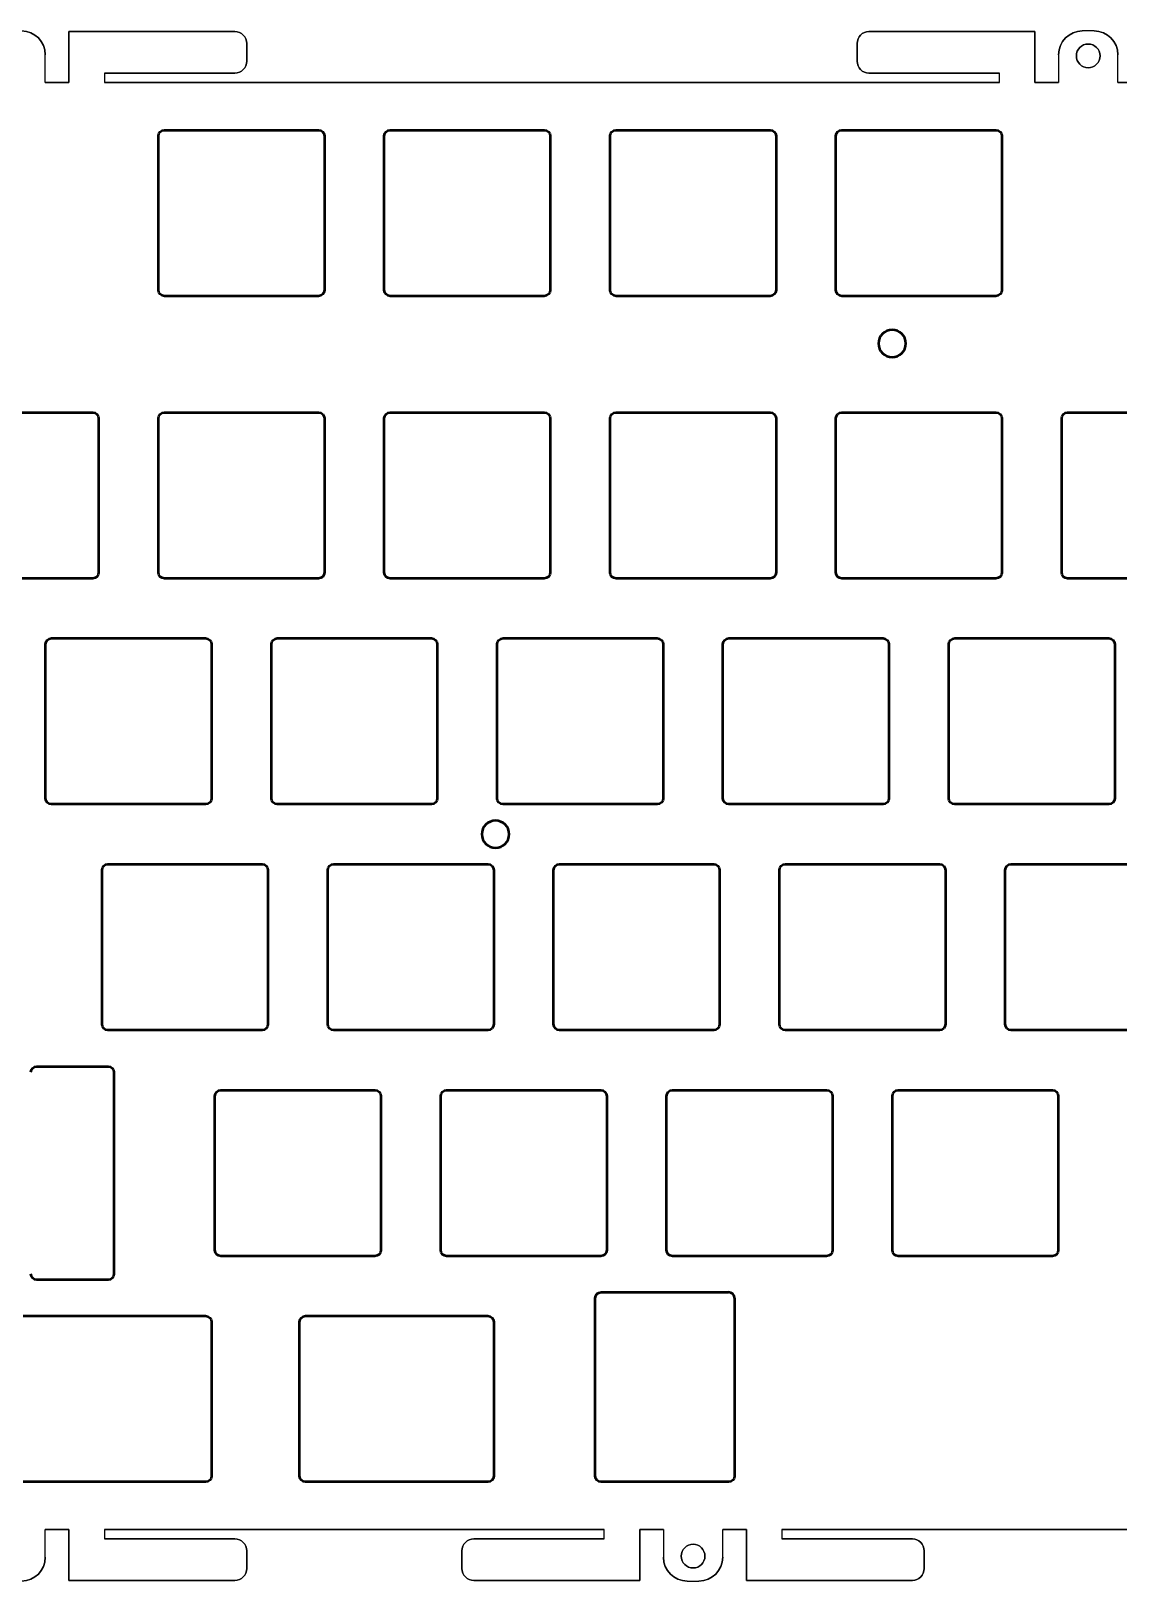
# Model space of a CAD drawing. Header units: centimetres. Extents: x -54 to 349, y -91 to 131.
# Drawn here: x 29.9 to 121.6, y -16.8 to 113.9 of the extents above; entities that cross this region are included whole.
import ezdxf

# ---------------------------------------------------------------- set-up
doc = ezdxf.new("R2010")
doc.units = ezdxf.units.CM
doc.header["$MEASUREMENT"] = 0
doc.layers.add('Visible', color=7, linetype='Continuous', lineweight=50)

msp = doc.modelspace()

# ---------------------------------------------------------------- linework, layer by layer
at = {"extrusion": (-1.2583e-16, -1.45717e-15, -1)}
for p, q in [((33.1, 109.551, -12.93), (33.1, 113.851, -12.93)), ((33.1, 113.851, -12.93), (47.1, 113.851, -12.93)), ((100.588, 113.851, -12.93), (114.588, 113.851, -12.93)), ((114.588, 113.851, -12.93), (114.588, 109.551, -12.93)), ((119.588, 113.901, -12.93), (118.588, 113.901, -12.93)), ((48.1, 112.851, -12.93), (48.1, 111.351, -12.93)), ((99.588, 111.351, -12.93), (99.588, 112.851, -12.93)), ((31.1, 109.551, -12.93), (31.1, 111.901, -12.93)), ((116.588, 111.901, -12.93), (116.588, 109.551, -12.93)), ((121.588, 109.551, -12.93), (121.588, 111.901, -12.93)), ((47.1, 110.351, -12.93), (36.1, 110.351, -12.93)), ((36.1, 110.351, -12.93), (36.1, 109.551, -12.93)), ((111.588, 110.351, -12.93), (100.588, 110.351, -12.93)), ((111.588, 109.551, -12.93), (111.588, 110.351, -12.93)), ((33.1, 109.551, -12.93), (31.1, 109.551, -12.93)), ((111.588, 109.551, -12.93), (36.1, 109.551, -12.93)), ((116.588, 109.551, -12.93), (114.588, 109.551, -12.93)), ((123.588, 109.551, -12.93), (121.588, 109.551, -12.93)), ((31.1, -12.462, -12.93), (33.1, -12.462, -12.93)), ((31.1, -14.812, -12.93), (31.1, -12.462, -12.93)), ((33.1, -16.762, -12.93), (33.1, -12.462, -12.93)), ((36.1, -12.462, -12.93), (78.25, -12.462, -12.93)), ((36.1, -12.462, -12.93), (36.1, -13.262, -12.93)), ((78.25, -13.262, -12.93), (78.25, -12.462, -12.93)), ((81.25, -12.462, -12.93), (83.25, -12.462, -12.93)), ((81.25, -12.462, -12.93), (81.25, -16.762, -12.93)), ((83.25, -12.462, -12.93), (83.25, -14.812, -12.93)), ((88.25, -12.462, -12.93), (90.25, -12.462, -12.93)), ((88.25, -14.812, -12.93), (88.25, -12.462, -12.93)), ((90.25, -16.762, -12.93), (90.25, -12.462, -12.93)), ((173.494, -12.462, -12.93), (93.25, -12.462, -12.93)), ((93.25, -12.462, -12.93), (93.25, -13.262, -12.93)), ((36.1, -13.262, -12.93), (47.1, -13.262, -12.93)), ((48.1, -14.262, -12.93), (48.1, -15.762, -12.93)), ((66.25, -15.762, -12.93), (66.25, -14.262, -12.93)), ((67.25, -13.262, -12.93), (78.25, -13.262, -12.93)), ((93.25, -13.262, -12.93), (104.25, -13.262, -12.93)), ((105.25, -14.262, -12.93), (105.25, -15.762, -12.93)), ((47.1, -16.762, -12.93), (33.1, -16.762, -12.93)), ((81.25, -16.762, -12.93), (67.25, -16.762, -12.93)), ((85.25, -16.812, -12.93), (86.25, -16.812, -12.93)), ((104.25, -16.762, -12.93), (90.25, -16.762, -12.93))]:
    msp.add_line(p, q, dxfattribs=at)
at = {"extrusion": (-1.17315e-16, 1, -1.45717e-15)}
for p, q in [((33.1, 113.851, -12.93), (47.1, 113.851, -12.93)), ((33.1, 113.851, -11.43), (33.1, 113.851, -12.93)), ((47.1, 113.851, -11.43), (33.1, 113.851, -11.43)), ((47.1, 113.851, -12.93), (47.1, 113.851, -11.43))]:
    msp.add_line(p, q, dxfattribs=at)
at = {"extrusion": (-1, -1.17315e-16, -1.56612e-14)}
for p, q in [((33.1, 109.551, -12.93), (33.1, 113.851, -12.93)), ((33.1, 113.851, -11.43), (33.1, 109.551, -11.43)), ((33.1, 113.851, -11.43), (33.1, 113.851, -12.93)), ((99.588, 111.351, -12.93), (99.588, 112.851, -12.93)), ((99.588, 112.851, -11.43), (99.588, 111.351, -11.43)), ((99.588, 112.851, -12.93), (99.588, 112.851, -11.43)), ((99.588, 111.351, -11.43), (99.588, 111.351, -12.93)), ((33.1, 109.551, -11.43), (33.1, 109.551, -12.93))]:
    msp.add_line(p, q, dxfattribs=at)
for p, q in [((47.1, 113.851, -11.43), (33.1, 113.851, -11.43)), ((33.1, 113.851, -11.43), (33.1, 109.551, -11.43)), ((47.1, 113.851, -12.93), (47.1, 113.851, -11.43)), ((100.588, 113.851, -11.43), (100.588, 113.851, -12.93)), ((114.588, 113.851, -11.43), (100.588, 113.851, -11.43)), ((114.588, 109.551, -11.43), (114.588, 113.851, -11.43)), ((118.588, 113.901, -11.43), (118.588, 113.901, -12.93)), ((119.588, 113.901, -11.43), (118.588, 113.901, -11.43)), ((119.588, 113.901, -12.93), (119.588, 113.901, -11.43)), ((48.1, 112.851, -11.43), (48.1, 112.851, -12.93)), ((48.1, 111.351, -11.43), (48.1, 112.851, -11.43)), ((99.588, 112.851, -12.93), (99.588, 112.851, -11.43)), ((99.588, 112.851, -11.43), (99.588, 111.351, -11.43)), ((31.1, 111.901, -11.43), (31.1, 111.901, -12.93)), ((31.1, 109.551, -11.43), (31.1, 111.901, -11.43)), ((48.1, 111.351, -12.93), (48.1, 111.351, -11.43)), ((99.588, 111.351, -11.43), (99.588, 111.351, -12.93)), ((116.588, 111.901, -12.93), (116.588, 111.901, -11.43)), ((116.588, 111.901, -11.43), (116.588, 109.551, -11.43)), ((121.588, 111.901, -11.43), (121.588, 111.901, -12.93)), ((121.588, 109.551, -11.43), (121.588, 111.901, -11.43)), ((36.1, 110.351, -11.43), (36.1, 109.551, -11.43)), ((36.1, 110.351, -11.43), (47.1, 110.351, -11.43)), ((47.1, 110.351, -11.43), (47.1, 110.351, -12.93)), ((100.588, 110.351, -12.93), (100.588, 110.351, -11.43)), ((100.588, 110.351, -11.43), (111.588, 110.351, -11.43)), ((111.588, 109.551, -11.43), (111.588, 110.351, -11.43)), ((31.1, 109.551, -11.43), (33.1, 109.551, -11.43)), ((36.1, 109.551, -11.43), (111.588, 109.551, -11.43)), ((114.588, 109.551, -11.43), (116.588, 109.551, -11.43)), ((121.588, 109.551, -11.43), (123.588, 109.551, -11.43)), ((31.1, -14.812, -11.43), (31.1, -12.462, -11.43)), ((33.1, -12.462, -11.43), (31.1, -12.462, -11.43)), ((33.1, -12.462, -11.43), (33.1, -16.762, -11.43)), ((36.1, -12.462, -11.43), (36.1, -13.262, -11.43)), ((78.25, -12.462, -11.43), (36.1, -12.462, -11.43)), ((78.25, -13.262, -11.43), (78.25, -12.462, -11.43)), ((81.25, -16.762, -11.43), (81.25, -12.462, -11.43)), ((83.25, -12.462, -11.43), (81.25, -12.462, -11.43)), ((83.25, -12.462, -11.43), (83.25, -14.812, -11.43)), ((88.25, -14.812, -11.43), (88.25, -12.462, -11.43)), ((90.25, -12.462, -11.43), (88.25, -12.462, -11.43)), ((90.25, -12.462, -11.43), (90.25, -16.762, -11.43)), ((93.25, -12.462, -11.43), (93.25, -13.262, -11.43)), ((93.25, -12.462, -11.43), (173.494, -12.462, -11.43)), ((47.1, -13.262, -11.43), (36.1, -13.262, -11.43)), ((47.1, -13.262, -12.93), (47.1, -13.262, -11.43)), ((48.1, -14.262, -11.43), (48.1, -14.262, -12.93)), ((48.1, -15.762, -11.43), (48.1, -14.262, -11.43)), ((66.25, -14.262, -12.93), (66.25, -14.262, -11.43)), ((66.25, -14.262, -11.43), (66.25, -15.762, -11.43)), ((67.25, -13.262, -11.43), (67.25, -13.262, -12.93)), ((78.25, -13.262, -11.43), (67.25, -13.262, -11.43)), ((104.25, -13.262, -11.43), (93.25, -13.262, -11.43)), ((104.25, -13.262, -12.93), (104.25, -13.262, -11.43)), ((105.25, -14.262, -11.43), (105.25, -14.262, -12.93)), ((105.25, -15.762, -11.43), (105.25, -14.262, -11.43)), ((31.1, -14.812, -12.93), (31.1, -14.812, -11.43)), ((83.25, -14.812, -11.43), (83.25, -14.812, -12.93)), ((88.25, -14.812, -12.93), (88.25, -14.812, -11.43)), ((33.1, -16.762, -11.43), (47.1, -16.762, -11.43)), ((47.1, -16.762, -11.43), (47.1, -16.762, -12.93)), ((48.1, -15.762, -12.93), (48.1, -15.762, -11.43)), ((66.25, -15.762, -11.43), (66.25, -15.762, -12.93)), ((67.25, -16.762, -12.93), (67.25, -16.762, -11.43)), ((67.25, -16.762, -11.43), (81.25, -16.762, -11.43)), ((85.25, -16.812, -12.93), (85.25, -16.812, -11.43)), ((85.25, -16.812, -11.43), (86.25, -16.812, -11.43)), ((86.25, -16.812, -11.43), (86.25, -16.812, -12.93)), ((90.25, -16.762, -11.43), (104.25, -16.762, -11.43)), ((104.25, -16.762, -11.43), (104.25, -16.762, -12.93)), ((105.25, -15.762, -12.93), (105.25, -15.762, -11.43))]:
    msp.add_line(p, q)
at = {"extrusion": (2.04752e-15, 1, -1.45717e-15)}
for p, q in [((100.588, 113.851, -12.93), (114.588, 113.851, -12.93)), ((100.588, 113.851, -11.43), (100.588, 113.851, -12.93)), ((114.588, 113.851, -11.43), (100.588, 113.851, -11.43)), ((114.588, 113.851, -11.43), (114.588, 113.851, -12.93))]:
    msp.add_line(p, q, dxfattribs=at)
at = {"extrusion": (1, 1.17315e-16, 1.56612e-14)}
for p, q in [((114.588, 113.851, -12.93), (114.588, 109.551, -12.93)), ((114.588, 113.851, -11.43), (114.588, 113.851, -12.93)), ((114.588, 109.551, -11.43), (114.588, 113.851, -11.43)), ((48.1, 112.851, -12.93), (48.1, 111.351, -12.93)), ((48.1, 112.851, -11.43), (48.1, 112.851, -12.93)), ((48.1, 111.351, -11.43), (48.1, 112.851, -11.43)), ((48.1, 111.351, -12.93), (48.1, 111.351, -11.43)), ((114.588, 109.551, -12.93), (114.588, 109.551, -11.43))]:
    msp.add_line(p, q, dxfattribs=at)
at = {"extrusion": (5.1497e-18, 1, -3.56659e-15)}
for p, q in [((118.588, 113.901, -11.43), (118.588, 113.901, -12.93)), ((119.588, 113.901, -11.43), (118.588, 113.901, -11.43)), ((119.588, 113.901, -12.93), (118.588, 113.901, -12.93)), ((119.588, 113.901, -12.93), (119.588, 113.901, -11.43))]:
    msp.add_line(p, q, dxfattribs=at)
at = {"extrusion": (1, -5.1497e-18, -1.2583e-16)}
for p, q in [((31.1, 109.551, -12.93), (31.1, 111.901, -12.93)), ((31.1, 111.901, -11.43), (31.1, 111.901, -12.93)), ((31.1, 109.551, -11.43), (31.1, 111.901, -11.43)), ((121.588, 109.551, -12.93), (121.588, 111.901, -12.93)), ((121.588, 111.901, -11.43), (121.588, 111.901, -12.93)), ((121.588, 109.551, -11.43), (121.588, 111.901, -11.43)), ((31.1, 109.551, -12.93), (31.1, 109.551, -11.43)), ((121.588, 109.551, -12.93), (121.588, 109.551, -11.43)), ((31.1, -12.462, -11.43), (31.1, -12.462, -12.93)), ((31.1, -14.812, -11.43), (31.1, -12.462, -11.43)), ((31.1, -14.812, -12.93), (31.1, -12.462, -12.93)), ((88.25, -12.462, -11.43), (88.25, -12.462, -12.93)), ((88.25, -14.812, -11.43), (88.25, -12.462, -11.43)), ((88.25, -14.812, -12.93), (88.25, -12.462, -12.93)), ((31.1, -14.812, -12.93), (31.1, -14.812, -11.43)), ((88.25, -14.812, -12.93), (88.25, -14.812, -11.43))]:
    msp.add_line(p, q, dxfattribs=at)
at = {"extrusion": (-1, 5.1497e-18, 1.2583e-16)}
for p, q in [((116.588, 111.901, -11.43), (116.588, 109.551, -11.43)), ((116.588, 111.901, -12.93), (116.588, 111.901, -11.43)), ((116.588, 111.901, -12.93), (116.588, 109.551, -12.93)), ((116.588, 109.551, -11.43), (116.588, 109.551, -12.93)), ((83.25, -12.462, -12.93), (83.25, -12.462, -11.43)), ((83.25, -12.462, -12.93), (83.25, -14.812, -12.93)), ((83.25, -12.462, -11.43), (83.25, -14.812, -11.43)), ((83.25, -14.812, -11.43), (83.25, -14.812, -12.93))]:
    msp.add_line(p, q, dxfattribs=at)
at = {"extrusion": (1, -2.04752e-15, 1.75053e-14)}
for p, q in [((36.1, 110.351, -12.93), (36.1, 109.551, -12.93)), ((36.1, 110.351, -11.43), (36.1, 110.351, -12.93)), ((36.1, 110.351, -11.43), (36.1, 109.551, -11.43)), ((36.1, 109.551, -12.93), (36.1, 109.551, -11.43))]:
    msp.add_line(p, q, dxfattribs=at)
at = {"extrusion": (1.17315e-16, -1, 1.45717e-15)}
for p, q in [((47.1, 110.351, -12.93), (36.1, 110.351, -12.93)), ((36.1, 110.351, -11.43), (47.1, 110.351, -11.43)), ((36.1, 110.351, -11.43), (36.1, 110.351, -12.93)), ((47.1, 110.351, -11.43), (47.1, 110.351, -12.93)), ((111.588, 110.351, -12.93), (100.588, 110.351, -12.93)), ((100.588, 110.351, -11.43), (111.588, 110.351, -11.43)), ((100.588, 110.351, -12.93), (100.588, 110.351, -11.43)), ((111.588, 110.351, -11.43), (111.588, 110.351, -12.93))]:
    msp.add_line(p, q, dxfattribs=at)
at = {"extrusion": (-1, 2.04752e-15, -1.75053e-14)}
for p, q in [((111.588, 109.551, -12.93), (111.588, 110.351, -12.93)), ((111.588, 109.551, -11.43), (111.588, 110.351, -11.43)), ((111.588, 110.351, -11.43), (111.588, 110.351, -12.93)), ((111.588, 109.551, -11.43), (111.588, 109.551, -12.93))]:
    msp.add_line(p, q, dxfattribs=at)
at = {"extrusion": (5.1497e-18, 1, -1.45717e-15)}
for p, q in [((31.1, 109.551, -12.93), (31.1, 109.551, -11.43)), ((31.1, 109.551, -11.43), (33.1, 109.551, -11.43)), ((33.1, 109.551, -12.93), (31.1, 109.551, -12.93)), ((33.1, 109.551, -11.43), (33.1, 109.551, -12.93)), ((111.588, 109.551, -12.93), (36.1, 109.551, -12.93)), ((36.1, 109.551, -12.93), (36.1, 109.551, -11.43)), ((36.1, 109.551, -11.43), (111.588, 109.551, -11.43)), ((111.588, 109.551, -11.43), (111.588, 109.551, -12.93)), ((114.588, 109.551, -12.93), (114.588, 109.551, -11.43)), ((114.588, 109.551, -11.43), (116.588, 109.551, -11.43)), ((116.588, 109.551, -12.93), (114.588, 109.551, -12.93)), ((116.588, 109.551, -11.43), (116.588, 109.551, -12.93)), ((123.588, 109.551, -12.93), (121.588, 109.551, -12.93)), ((121.588, 109.551, -12.93), (121.588, 109.551, -11.43)), ((121.588, 109.551, -11.43), (123.588, 109.551, -11.43))]:
    msp.add_line(p, q, dxfattribs=at)
at = {"extrusion": (-5.94134e-18, -1, 1.45717e-15)}
for p, q in [((31.1, -12.462, -11.43), (31.1, -12.462, -12.93)), ((31.1, -12.462, -12.93), (33.1, -12.462, -12.93)), ((33.1, -12.462, -11.43), (31.1, -12.462, -11.43)), ((33.1, -12.462, -12.93), (33.1, -12.462, -11.43)), ((36.1, -12.462, -11.43), (36.1, -12.462, -12.93)), ((36.1, -12.462, -12.93), (78.25, -12.462, -12.93)), ((78.25, -12.462, -11.43), (36.1, -12.462, -11.43)), ((78.25, -12.462, -12.93), (78.25, -12.462, -11.43)), ((83.25, -12.462, -11.43), (81.25, -12.462, -11.43)), ((81.25, -12.462, -11.43), (81.25, -12.462, -12.93)), ((81.25, -12.462, -12.93), (83.25, -12.462, -12.93)), ((83.25, -12.462, -12.93), (83.25, -12.462, -11.43)), ((88.25, -12.462, -12.93), (90.25, -12.462, -12.93)), ((90.25, -12.462, -11.43), (88.25, -12.462, -11.43)), ((88.25, -12.462, -11.43), (88.25, -12.462, -12.93)), ((90.25, -12.462, -12.93), (90.25, -12.462, -11.43))]:
    msp.add_line(p, q, dxfattribs=at)
at = {"extrusion": (-1, 5.14966e-18, 1.59129e-14)}
for p, q in [((33.1, -16.762, -12.93), (33.1, -12.462, -12.93)), ((33.1, -12.462, -11.43), (33.1, -16.762, -11.43)), ((33.1, -12.462, -12.93), (33.1, -12.462, -11.43)), ((90.25, -12.462, -12.93), (90.25, -12.462, -11.43)), ((90.25, -16.762, -12.93), (90.25, -12.462, -12.93)), ((90.25, -12.462, -11.43), (90.25, -16.762, -11.43)), ((66.25, -15.762, -12.93), (66.25, -14.262, -12.93)), ((66.25, -14.262, -11.43), (66.25, -15.762, -11.43)), ((66.25, -14.262, -12.93), (66.25, -14.262, -11.43)), ((33.1, -16.762, -11.43), (33.1, -16.762, -12.93)), ((66.25, -15.762, -11.43), (66.25, -15.762, -12.93)), ((90.25, -16.762, -11.43), (90.25, -16.762, -12.93))]:
    msp.add_line(p, q, dxfattribs=at)
at = {"extrusion": (1, -2.16998e-15, -1.7757e-14)}
for p, q in [((36.1, -12.462, -12.93), (36.1, -13.262, -12.93)), ((36.1, -12.462, -11.43), (36.1, -12.462, -12.93)), ((36.1, -12.462, -11.43), (36.1, -13.262, -11.43)), ((93.25, -12.462, -11.43), (93.25, -12.462, -12.93)), ((93.25, -12.462, -11.43), (93.25, -13.262, -11.43)), ((93.25, -12.462, -12.93), (93.25, -13.262, -12.93)), ((36.1, -13.262, -11.43), (36.1, -13.262, -12.93)), ((93.25, -13.262, -11.43), (93.25, -13.262, -12.93))]:
    msp.add_line(p, q, dxfattribs=at)
at = {"extrusion": (-1, 2.16998e-15, 1.7757e-14)}
for p, q in [((78.25, -13.262, -12.93), (78.25, -12.462, -12.93)), ((78.25, -13.262, -11.43), (78.25, -12.462, -11.43)), ((78.25, -12.462, -12.93), (78.25, -12.462, -11.43)), ((78.25, -13.262, -11.43), (78.25, -13.262, -12.93))]:
    msp.add_line(p, q, dxfattribs=at)
at = {"extrusion": (1, -5.14966e-18, -1.59129e-14)}
for p, q in [((81.25, -12.462, -12.93), (81.25, -16.762, -12.93)), ((81.25, -12.462, -11.43), (81.25, -12.462, -12.93)), ((81.25, -16.762, -11.43), (81.25, -12.462, -11.43)), ((48.1, -14.262, -12.93), (48.1, -15.762, -12.93)), ((48.1, -14.262, -11.43), (48.1, -14.262, -12.93)), ((48.1, -15.762, -11.43), (48.1, -14.262, -11.43)), ((105.25, -14.262, -12.93), (105.25, -15.762, -12.93)), ((105.25, -14.262, -11.43), (105.25, -14.262, -12.93)), ((105.25, -15.762, -11.43), (105.25, -14.262, -11.43)), ((48.1, -15.762, -12.93), (48.1, -15.762, -11.43)), ((81.25, -16.762, -11.43), (81.25, -16.762, -12.93)), ((105.25, -15.762, -12.93), (105.25, -15.762, -11.43))]:
    msp.add_line(p, q, dxfattribs=at)
at = {"extrusion": (-5.1497e-18, -1, 1.45717e-15)}
for p, q in [((93.25, -12.462, -11.43), (173.494, -12.462, -11.43)), ((93.25, -12.462, -11.43), (93.25, -12.462, -12.93)), ((173.494, -12.462, -12.93), (93.25, -12.462, -12.93))]:
    msp.add_line(p, q, dxfattribs=at)
at = {"extrusion": (5.14966e-18, 1, -1.45717e-15)}
for p, q in [((36.1, -13.262, -12.93), (47.1, -13.262, -12.93)), ((36.1, -13.262, -11.43), (36.1, -13.262, -12.93)), ((47.1, -13.262, -11.43), (36.1, -13.262, -11.43)), ((47.1, -13.262, -12.93), (47.1, -13.262, -11.43)), ((67.25, -13.262, -12.93), (78.25, -13.262, -12.93)), ((67.25, -13.262, -11.43), (67.25, -13.262, -12.93)), ((78.25, -13.262, -11.43), (67.25, -13.262, -11.43)), ((78.25, -13.262, -11.43), (78.25, -13.262, -12.93)), ((93.25, -13.262, -12.93), (104.25, -13.262, -12.93)), ((93.25, -13.262, -11.43), (93.25, -13.262, -12.93)), ((104.25, -13.262, -11.43), (93.25, -13.262, -11.43)), ((104.25, -13.262, -12.93), (104.25, -13.262, -11.43))]:
    msp.add_line(p, q, dxfattribs=at)
at = {"extrusion": (-5.14966e-18, -1, 1.45717e-15)}
for p, q in [((47.1, -16.762, -12.93), (33.1, -16.762, -12.93)), ((33.1, -16.762, -11.43), (47.1, -16.762, -11.43)), ((33.1, -16.762, -11.43), (33.1, -16.762, -12.93)), ((47.1, -16.762, -11.43), (47.1, -16.762, -12.93)), ((81.25, -16.762, -12.93), (67.25, -16.762, -12.93)), ((67.25, -16.762, -11.43), (81.25, -16.762, -11.43)), ((67.25, -16.762, -12.93), (67.25, -16.762, -11.43)), ((81.25, -16.762, -11.43), (81.25, -16.762, -12.93)), ((104.25, -16.762, -12.93), (90.25, -16.762, -12.93)), ((90.25, -16.762, -11.43), (104.25, -16.762, -11.43)), ((90.25, -16.762, -11.43), (90.25, -16.762, -12.93)), ((104.25, -16.762, -11.43), (104.25, -16.762, -12.93))]:
    msp.add_line(p, q, dxfattribs=at)
at = {"extrusion": (-5.1497e-18, -1, 2.45637e-15)}
for p, q in [((85.25, -16.812, -12.93), (85.25, -16.812, -11.43)), ((85.25, -16.812, -12.93), (86.25, -16.812, -12.93)), ((85.25, -16.812, -11.43), (86.25, -16.812, -11.43)), ((86.25, -16.812, -11.43), (86.25, -16.812, -12.93))]:
    msp.add_line(p, q, dxfattribs=at)
at = {"extrusion": (-1.2583e-16, -1.45717e-15, -1)}
for centre in [(-119.088, 111.801, 12.93), (-119.088, 111.801, 11.43), (-119.088, 111.801, 12.93), (-85.75, -14.712, 12.93), (-85.75, -14.712, 11.43), (-85.75, -14.712, 12.93)]:
    msp.add_circle(centre, 1, dxfattribs=at)
for centre in [(119.088, 111.801, -11.43), (85.75, -14.712, -11.43)]:
    msp.add_circle(centre, 1)
for centre, radius, start, end in [((-29.1, 111.901, 12.93), 2, 90, 180), ((-29.1, 111.901, 11.43), 2, 90, 180), ((-47.1, 112.851, 12.93), 1, 90, 180), ((-47.1, 112.851, 12.93), 1, 90, 180), ((-100.588, 112.851, 12.93), 1, 0, 90), ((-100.588, 112.851, 12.93), 1, 0, 90), ((-118.588, 111.901, 12.93), 2, 0, 90), ((-118.588, 111.901, 11.43), 2, 360, 90), ((-119.588, 111.901, 12.93), 2, 90, 180), ((-119.588, 111.901, 11.43), 2, 90, 180), ((-47.1, 111.351, 12.93), 1, 180, 270), ((-47.1, 111.351, 12.93), 1, 180, 270), ((-100.588, 111.351, 12.93), 1, 270, 360), ((-100.588, 111.351, 12.93), 1, 270, 360), ((-47.1, -14.262, 12.93), 1, 90, 180), ((-47.1, -14.262, 12.93), 1, 90, 180), ((-67.25, -14.262, 12.93), 1, 360, 90), ((-67.25, -14.262, 12.93), 1, 360, 90), ((-104.25, -14.262, 12.93), 1, 90, 180), ((-104.25, -14.262, 12.93), 1, 90, 180), ((-29.1, -14.812, 12.93), 2, 180, 270), ((-29.1, -14.812, 11.43), 2, 180, 270), ((-85.25, -14.812, 12.93), 2, 270, 0), ((-85.25, -14.812, 11.43), 2, 270, 0), ((-86.25, -14.812, 12.93), 2, 180, 270), ((-86.25, -14.812, 11.43), 2, 180, 270), ((-47.1, -15.762, 12.93), 1, 180, 270), ((-47.1, -15.762, 12.93), 1, 180, 270), ((-47.1, -15.762, 11.43), 1, 180, 270), ((-67.25, -15.762, 12.93), 1, 270, 360), ((-67.25, -15.762, 12.93), 1, 270, 360), ((-67.25, -15.762, 11.43), 1, 270, 0), ((-104.25, -15.762, 12.93), 1, 180, 270), ((-104.25, -15.762, 12.93), 1, 180, 270), ((-104.25, -15.762, 11.43), 1, 180, 270)]:
    msp.add_arc(centre, radius, start, end, dxfattribs=at)
for centre, radius, start, end in [((29.1, 111.901, -12.93), 2, 360, 90), ((29.1, 111.901, -11.43), 2, 0, 90), ((47.1, 112.851, -11.43), 1, 0, 90), ((100.588, 112.851, -11.43), 1, 90, 180), ((118.588, 111.901, -12.93), 2, 90, 180), ((118.588, 111.901, -11.43), 2, 90, 180), ((119.588, 111.901, -12.93), 2, 360, 90), ((119.588, 111.901, -11.43), 2, 0, 90), ((47.1, 111.351, -11.43), 1, 270, 0), ((100.588, 111.351, -11.43), 1, 180, 270), ((47.1, -14.262, -11.43), 1, 360, 90), ((67.25, -14.262, -11.43), 1, 90, 180), ((104.25, -14.262, -11.43), 1, 360, 90), ((29.1, -14.812, -12.93), 2, 270, 0), ((29.1, -14.812, -11.43), 2, 270, 0), ((85.25, -14.812, -12.93), 2, 180, 270), ((85.25, -14.812, -11.43), 2, 180, 270), ((86.25, -14.812, -12.93), 2, 270, 0), ((86.25, -14.812, -11.43), 2, 270, 0), ((47.1, -15.762, -11.43), 1, 270, 0), ((67.25, -15.762, -11.43), 1, 180, 270), ((104.25, -15.762, -11.43), 1, 270, 0)]:
    msp.add_arc(centre, radius, start, end)
at = {"extrusion": (1.56612e-14, -1.45717e-15, -1)}
for centre, start, end in [((-47.1, 112.851, 11.43), 90, 180), ((-47.1, 111.351, 11.43), 180, 270)]:
    msp.add_arc(centre, 1, start, end, dxfattribs=at)
at = {"extrusion": (1.75053e-14, -1.45717e-15, -1)}
for centre, start, end in [((-100.588, 112.851, 11.43), 0, 90), ((-100.588, 111.351, 11.43), 270, 0)]:
    msp.add_arc(centre, 1, start, end, dxfattribs=at)
at = {"extrusion": (-1.7757e-14, -1.45717e-15, -1)}
for centre in [(-47.1, -14.262, 11.43), (-104.25, -14.262, 11.43)]:
    msp.add_arc(centre, 1, 90, 180, dxfattribs=at)
at = {"extrusion": (-1.59129e-14, -1.45717e-15, -1)}
msp.add_arc((-67.25, -14.262, 11.43), 1, 0, 90, dxfattribs=at)
at = {"layer": 'Visible'}
for p, q in [((40.65, 92.051, -11.43), (40.65, 105.051, -11.43)), ((41.15, 105.551, -11.43), (54.15, 105.551, -11.43)), ((54.65, 105.051, -11.43), (54.65, 92.051, -11.43)), ((59.7, 92.051, -11.43), (59.7, 105.051, -11.43)), ((60.2, 105.551, -11.43), (73.2, 105.551, -11.43)), ((73.7, 105.051, -11.43), (73.7, 92.051, -11.43)), ((78.75, 92.051, -11.43), (78.75, 105.051, -11.43)), ((79.25, 105.551, -11.43), (92.25, 105.551, -11.43)), ((92.75, 105.051, -11.43), (92.75, 92.051, -11.43)), ((97.8, 92.051, -11.43), (97.8, 105.051, -11.43)), ((98.3, 105.551, -11.43), (111.3, 105.551, -11.43)), ((111.8, 105.051, -11.43), (111.8, 92.051, -11.43)), ((54.15, 91.551, -11.43), (41.15, 91.551, -11.43)), ((73.2, 91.551, -11.43), (60.2, 91.551, -11.43)), ((92.25, 91.551, -11.43), (79.25, 91.551, -11.43)), ((111.3, 91.551, -11.43), (98.3, 91.551, -11.43)), ((22.1, 81.738, -11.43), (35.1, 81.738, -11.43)), ((35.6, 81.238, -11.43), (35.6, 68.238, -11.43)), ((40.65, 68.238, -11.43), (40.65, 81.238, -11.43)), ((41.15, 81.738, -11.43), (54.15, 81.738, -11.43)), ((54.65, 81.238, -11.43), (54.65, 68.238, -11.43)), ((59.7, 68.238, -11.43), (59.7, 81.238, -11.43)), ((60.2, 81.738, -11.43), (73.2, 81.738, -11.43)), ((73.7, 81.238, -11.43), (73.7, 68.238, -11.43)), ((78.75, 68.238, -11.43), (78.75, 81.238, -11.43)), ((79.25, 81.738, -11.43), (92.25, 81.738, -11.43)), ((92.75, 81.238, -11.43), (92.75, 68.238, -11.43)), ((97.8, 68.238, -11.43), (97.8, 81.238, -11.43)), ((98.3, 81.738, -11.43), (111.3, 81.738, -11.43)), ((111.8, 81.238, -11.43), (111.8, 68.238, -11.43)), ((116.85, 68.238, -11.43), (116.85, 81.238, -11.43)), ((117.35, 81.738, -11.43), (130.35, 81.738, -11.43)), ((35.1, 67.738, -11.43), (22.1, 67.738, -11.43)), ((54.15, 67.738, -11.43), (41.15, 67.738, -11.43)), ((73.2, 67.738, -11.43), (60.2, 67.738, -11.43)), ((92.25, 67.738, -11.43), (79.25, 67.738, -11.43)), ((111.3, 67.738, -11.43), (98.3, 67.738, -11.43)), ((130.35, 67.738, -11.43), (117.35, 67.738, -11.43)), ((31.125, 49.188, -11.43), (31.125, 62.188, -11.43)), ((31.625, 62.688, -11.43), (44.625, 62.688, -11.43)), ((45.125, 62.188, -11.43), (45.125, 49.188, -11.43)), ((50.175, 49.188, -11.43), (50.175, 62.188, -11.43)), ((50.675, 62.688, -11.43), (63.675, 62.688, -11.43)), ((64.175, 62.188, -11.43), (64.175, 49.188, -11.43)), ((69.225, 49.188, -11.43), (69.225, 62.188, -11.43)), ((69.725, 62.688, -11.43), (82.725, 62.688, -11.43)), ((83.225, 62.188, -11.43), (83.225, 49.188, -11.43)), ((88.275, 49.188, -11.43), (88.275, 62.188, -11.43)), ((88.775, 62.688, -11.43), (101.775, 62.688, -11.43)), ((102.275, 62.188, -11.43), (102.275, 49.188, -11.43)), ((107.325, 49.188, -11.43), (107.325, 62.188, -11.43)), ((107.825, 62.688, -11.43), (120.825, 62.688, -11.43)), ((121.325, 62.188, -11.43), (121.325, 49.188, -11.43)), ((44.625, 48.688, -11.43), (31.625, 48.688, -11.43)), ((63.675, 48.688, -11.43), (50.675, 48.688, -11.43)), ((82.725, 48.688, -11.43), (69.725, 48.688, -11.43)), ((101.775, 48.688, -11.43), (88.775, 48.688, -11.43)), ((120.825, 48.688, -11.43), (107.825, 48.688, -11.43)), ((35.887, 30.138, -11.43), (35.887, 43.138, -11.43)), ((36.387, 43.638, -11.43), (49.387, 43.638, -11.43)), ((49.887, 43.138, -11.43), (49.887, 30.138, -11.43)), ((54.938, 30.138, -11.43), (54.938, 43.138, -11.43)), ((55.438, 43.638, -11.43), (68.438, 43.638, -11.43)), ((68.938, 43.138, -11.43), (68.938, 30.138, -11.43)), ((73.988, 30.138, -11.43), (73.988, 43.138, -11.43)), ((74.488, 43.638, -11.43), (87.488, 43.638, -11.43)), ((87.988, 43.138, -11.43), (87.988, 30.138, -11.43)), ((93.038, 30.138, -11.43), (93.038, 43.138, -11.43)), ((93.538, 43.638, -11.43), (106.538, 43.638, -11.43)), ((107.038, 43.138, -11.43), (107.038, 30.138, -11.43)), ((112.088, 30.138, -11.43), (112.088, 43.138, -11.43)), ((112.588, 43.638, -11.43), (125.588, 43.638, -11.43)), ((49.387, 29.638, -11.43), (36.387, 29.638, -11.43)), ((68.438, 29.638, -11.43), (55.438, 29.638, -11.43)), ((87.488, 29.638, -11.43), (74.488, 29.638, -11.43)), ((106.538, 29.638, -11.43), (93.538, 29.638, -11.43)), ((125.588, 29.638, -11.43), (112.588, 29.638, -11.43)), ((30.394, 26.588, -11.43), (36.394, 26.588, -11.43)), ((36.894, 26.088, -11.43), (36.894, 9.088, -11.43)), ((45.413, 11.088, -11.43), (45.413, 24.088, -11.43)), ((45.913, 24.588, -11.43), (58.913, 24.588, -11.43)), ((59.413, 24.088, -11.43), (59.413, 11.088, -11.43)), ((64.462, 11.088, -11.43), (64.462, 24.088, -11.43)), ((64.962, 24.588, -11.43), (77.963, 24.588, -11.43)), ((78.463, 24.088, -11.43), (78.463, 11.088, -11.43)), ((83.512, 11.088, -11.43), (83.512, 24.088, -11.43)), ((84.012, 24.588, -11.43), (97.012, 24.588, -11.43)), ((97.512, 24.088, -11.43), (97.512, 11.088, -11.43)), ((102.563, 11.088, -11.43), (102.563, 24.088, -11.43)), ((103.063, 24.588, -11.43), (116.063, 24.588, -11.43)), ((116.563, 24.088, -11.43), (116.563, 11.088, -11.43)), ((58.913, 10.588, -11.43), (45.913, 10.588, -11.43)), ((77.963, 10.588, -11.43), (64.962, 10.588, -11.43)), ((97.012, 10.588, -11.43), (84.012, 10.588, -11.43)), ((116.063, 10.588, -11.43), (103.063, 10.588, -11.43)), ((36.394, 8.588, -11.43), (30.394, 8.588, -11.43)), ((77.494, -7.962, -11.43), (77.494, 7.038, -11.43)), ((77.994, 7.538, -11.43), (88.75, 7.538, -11.43)), ((89.25, 7.038, -11.43), (89.25, -7.962, -11.43)), ((29.244, 5.538, -11.43), (44.625, 5.538, -11.43)), ((53.056, 5.538, -11.43), (68.438, 5.538, -11.43)), ((45.125, 5.038, -11.43), (45.125, -7.962, -11.43)), ((52.556, -7.962, -11.43), (52.556, 5.038, -11.43)), ((68.938, 5.038, -11.43), (68.938, -7.962, -11.43)), ((44.625, -8.462, -11.43), (29.244, -8.462, -11.43)), ((68.438, -8.462, -11.43), (53.056, -8.462, -11.43)), ((88.75, -8.462, -11.43), (77.994, -8.462, -11.43))]:
    msp.add_line(p, q, dxfattribs=at)
at = {"layer": 'Visible', "extrusion": (0, 0, -1)}
for centre in [(-102.549, 87.551, 11.43), (-69.081, 46.163, 11.43)]:
    msp.add_circle(centre, 1.15, dxfattribs=at)
for centre, start, end in [((-41.15, 105.051, 11.43), 0, 90), ((-54.15, 105.051, 11.43), 90, 180), ((-60.2, 105.051, 11.43), 0, 90), ((-73.2, 105.051, 11.43), 90, 180), ((-79.25, 105.051, 11.43), 0, 90), ((-92.25, 105.051, 11.43), 90, 180), ((-98.3, 105.051, 11.43), 0, 90), ((-111.3, 105.051, 11.43), 90, 180), ((-41.15, 92.051, 11.43), 270, 0), ((-54.15, 92.051, 11.43), 180, 270), ((-60.2, 92.051, 11.43), 270, 0), ((-73.2, 92.051, 11.43), 180, 270), ((-79.25, 92.051, 11.43), 270, 0), ((-92.25, 92.051, 11.43), 180, 270), ((-98.3, 92.051, 11.43), 270, 0), ((-111.3, 92.051, 11.43), 180, 270), ((-35.1, 81.238, 11.43), 90, 180), ((-41.15, 81.238, 11.43), 0, 90), ((-54.15, 81.238, 11.43), 90, 180), ((-60.2, 81.238, 11.43), 0, 90), ((-73.2, 81.238, 11.43), 90, 180), ((-79.25, 81.238, 11.43), 0, 90), ((-92.25, 81.238, 11.43), 90, 180), ((-98.3, 81.238, 11.43), 0, 90), ((-111.3, 81.238, 11.43), 90, 180), ((-117.35, 81.238, 11.43), 0, 90), ((-35.1, 68.238, 11.43), 180, 270), ((-41.15, 68.238, 11.43), 270, 0), ((-54.15, 68.238, 11.43), 180, 270), ((-60.2, 68.238, 11.43), 270, 0), ((-73.2, 68.238, 11.43), 180, 270), ((-79.25, 68.238, 11.43), 270, 0), ((-92.25, 68.238, 11.43), 180, 270), ((-98.3, 68.238, 11.43), 270, 0), ((-111.3, 68.238, 11.43), 180, 270), ((-117.35, 68.238, 11.43), 270, 0), ((-31.625, 62.188, 11.43), 0, 90), ((-44.625, 62.188, 11.43), 90, 180), ((-50.675, 62.188, 11.43), 0, 90), ((-63.675, 62.188, 11.43), 90, 180), ((-69.725, 62.188, 11.43), 0, 90), ((-82.725, 62.188, 11.43), 90, 180), ((-88.775, 62.188, 11.43), 0, 90), ((-101.775, 62.188, 11.43), 90, 180), ((-107.825, 62.188, 11.43), 0, 90), ((-120.825, 62.188, 11.43), 90, 180), ((-31.625, 49.188, 11.43), 270, 0), ((-44.625, 49.188, 11.43), 180, 270), ((-50.675, 49.188, 11.43), 270, 0), ((-63.675, 49.188, 11.43), 180, 270), ((-69.725, 49.188, 11.43), 270, 0), ((-82.725, 49.188, 11.43), 180, 270), ((-88.775, 49.188, 11.43), 270, 0), ((-101.775, 49.188, 11.43), 180, 270), ((-107.825, 49.188, 11.43), 270, 0), ((-120.825, 49.188, 11.43), 180, 270), ((-36.387, 43.138, 11.43), 0, 90), ((-49.387, 43.138, 11.43), 90, 180), ((-55.438, 43.138, 11.43), 0, 90), ((-68.438, 43.138, 11.43), 90, 180), ((-74.488, 43.138, 11.43), 0, 90), ((-87.488, 43.138, 11.43), 90, 180), ((-93.538, 43.138, 11.43), 0, 90), ((-106.538, 43.138, 11.43), 90, 180), ((-112.588, 43.138, 11.43), 0, 90), ((-36.387, 30.138, 11.43), 270, 0), ((-49.387, 30.138, 11.43), 180, 270), ((-55.438, 30.138, 11.43), 270, 0), ((-68.438, 30.138, 11.43), 180, 270), ((-74.488, 30.138, 11.43), 270, 0), ((-87.488, 30.138, 11.43), 180, 270), ((-93.538, 30.138, 11.43), 270, 0), ((-106.538, 30.138, 11.43), 180, 270), ((-112.588, 30.138, 11.43), 270, 0), ((-30.394, 26.088, 11.43), 0, 90), ((-36.394, 26.088, 11.43), 90, 180), ((-45.913, 24.088, 11.43), 0, 90), ((-58.913, 24.088, 11.43), 90, 180), ((-64.962, 24.088, 11.43), 0, 90), ((-77.963, 24.088, 11.43), 90, 180), ((-84.012, 24.088, 11.43), 0, 90), ((-97.012, 24.088, 11.43), 90, 180), ((-103.063, 24.088, 11.43), 0, 90), ((-116.063, 24.088, 11.43), 90, 180), ((-45.913, 11.088, 11.43), 270, 0), ((-58.913, 11.088, 11.43), 180, 270), ((-64.962, 11.088, 11.43), 270, 0), ((-77.963, 11.088, 11.43), 180, 270), ((-84.012, 11.088, 11.43), 270, 0), ((-97.012, 11.088, 11.43), 180, 270), ((-103.063, 11.088, 11.43), 270, 0), ((-116.063, 11.088, 11.43), 180, 270), ((-30.394, 9.088, 11.43), 270, 0), ((-36.394, 9.088, 11.43), 180, 270), ((-77.994, 7.038, 11.43), 0, 90), ((-44.625, 5.038, 11.43), 90, 180), ((-53.056, 5.038, 11.43), 0, 90), ((-68.438, 5.038, 11.43), 90, 180), ((-44.625, -7.962, 11.43), 180, 270), ((-53.056, -7.962, 11.43), 270, 0), ((-68.438, -7.962, 11.43), 180, 270), ((-77.994, -7.962, 11.43), 270, 0), ((-88.75, -7.962, 11.43), 180, 270)]:
    msp.add_arc(centre, 0.5, start, end, dxfattribs=at)
at = {"layer": 'Visible'}
msp.add_arc((88.75, 7.038, -11.43), 0.5, 0, 90, dxfattribs=at)

doc.saveas('drawing.dxf')
